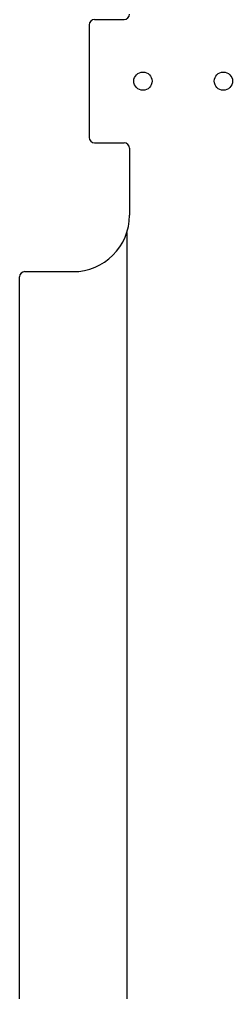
# Model space of a CAD drawing. Header units: millimetres. Extents: x -510 to 170, y -356 to 356.
# Drawn here: x -510.3 to -470.6, y -169.9 to 11.5 of the extents above; entities that cross this region are included whole.
import ezdxf

# ---------------------------------------------------------------- set-up
doc = ezdxf.new("R2010")
doc.units = ezdxf.units.MM

msp = doc.modelspace()

# ---------------------------------------------------------------- linework, layer by layer
at = {"color": 7, "linetype": 'Continuous', "lineweight": 25}
for p, q in [((-496.25, 11.5), (-490.75, 11.5)), ((-497.25, 10.5), (-497.25, -10.5)), ((-496.25, -11.5), (-490.75, -11.5)), ((-489.75, -12.5), (-489.75, -25)), ((-490.25, -28.2), (-490.25, -216.3)), ((-509.25, -35.5), (-500.25, -35.5)), ((-510.25, -208), (-510.25, -36.5))]:
    msp.add_line(p, q, dxfattribs=at)
for centre in [(-487.25, 0), (-472.25, 0)]:
    msp.add_circle(centre, 1.7, dxfattribs=at)
for centre, radius, start, end in [((-496.25, 10.5), 1, 90, 180), ((-490.75, 12.5), 1, 270, 360), ((-496.25, -10.5), 1, 180, 270), ((-490.75, -12.5), 1, 0, 90), ((-500.25, -25), 10.5, 270, 0), ((-509.25, -36.5), 1, 90, 180)]:
    msp.add_arc(centre, radius, start, end, dxfattribs=at)

doc.saveas('drawing.dxf')
